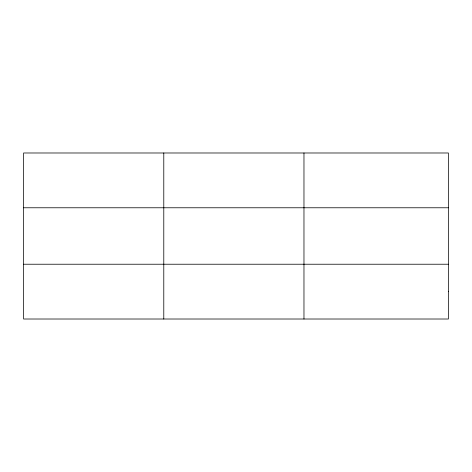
<?xml version="1.0" encoding="UTF-8"?>
<svg xmlns="http://www.w3.org/2000/svg" width="472" height="472" viewBox="0 0 472 472"><rect width="100%" height="100%" fill="white"/><g stroke="black" fill="none" stroke-linecap="round" stroke-linejoin="round"><path stroke-width="0.71" d="M163.784 152.987L163.784 319.013M303.968 152.987L303.968 319.013M23.6 207.774L448.4 207.774M23.6 264.226L448.4 264.226M448.4 291.619L448.4 319.013L23.6 319.013L23.6 152.987L448.4 152.987L448.4 291.619"/></g></svg>
